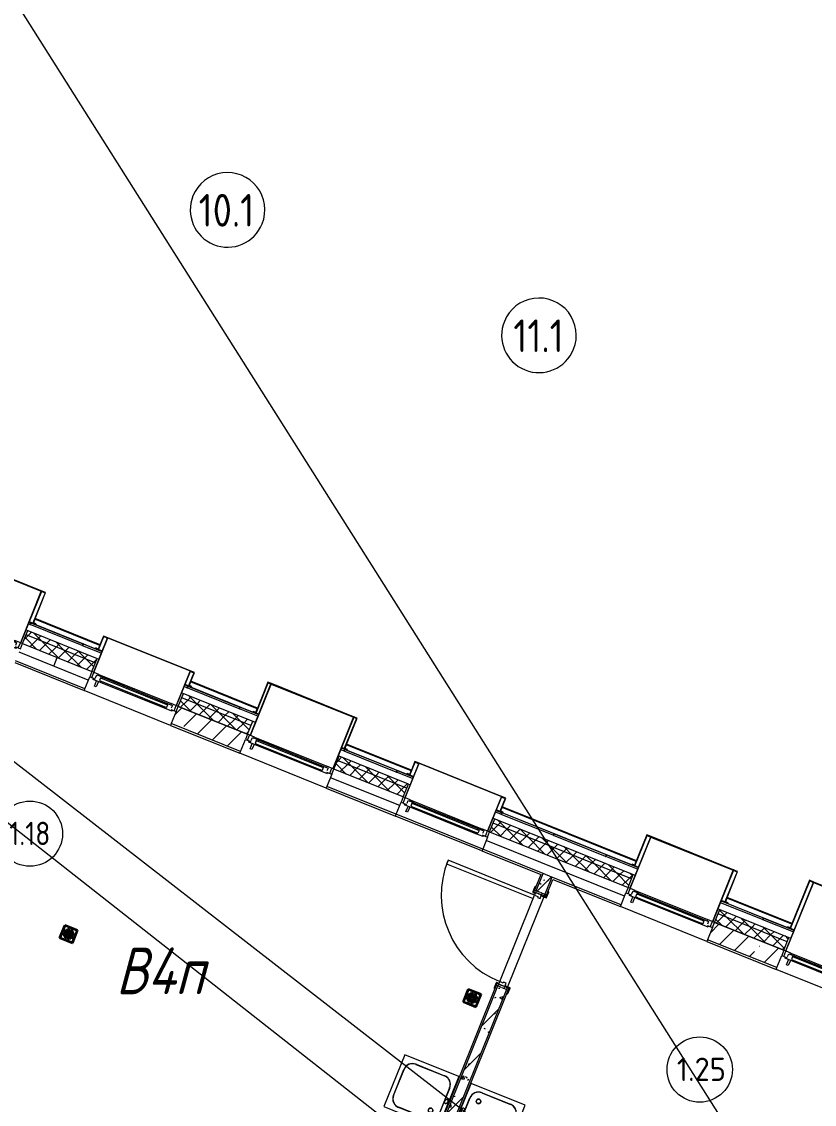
# Model space of a CAD drawing. Header units: millimetres. Extents: x -584918 to 2941280, y 3000189 to 4229862.
# Drawn here: x -426739 to -418239, y 3692171 to 3703782 of the extents above; entities that cross this region are included whole.
import ezdxf

# ---------------------------------------------------------------- set-up
doc = ezdxf.new("R2010")
doc.units = ezdxf.units.MM
doc.linetypes.add('ASVP_Невидимые', pattern=[5, 3, -2])
for name, color, linetype, lineweight in [('2023_08_07-Лист - АР_012 - План этажа на отм- 0-000$0$Марки помещений', 7, 'Continuous', 0), ('_ Окна', 7, 'Continuous', 0), ('Витраж', 7, 'Continuous', 0), ('Двери', 7, 'Continuous', 0), ('Марки помещений', 7, 'Continuous', 0), ('Обобщенные модели', 7, 'Continuous', 0), ('Окна', 7, 'Continuous', 0), ('Оси', 7, 'Continuous', 0), ('Перекрытие', 7, 'Continuous', 0), ('Сантехника', 7, 'Continuous', 0), ('Стены', 7, 'Continuous', 0), ('Стены внутренние', 7, 'Continuous', 0), ('Стены наружные', 7, 'Continuous', 0), ('Стены несущие', 7, 'Continuous', 0), ('Стены отделка', 7, 'Continuous', 0), ('Стены перегородки', 7, 'Continuous', 0), ('Стены штриховка', 7, 'Continuous', 0), ('экспертиза ДУ', 1, 'Continuous', 0), ('экспертиза ДУ категории', 1, 'Continuous', 0)]:
    doc.layers.add(name, color=color, linetype=linetype, lineweight=lineweight)
doc.styles.add('2023_08_07-Лист - АР_012 - План этажа на отм- 0-000$0$GOST Common_1', font='', dxfattribs={"width": 0.9, "height": 250})
doc.styles.add('GOST Common', font='', dxfattribs={"width": 0.9, "height": 700})
doc.styles.add('GOST Common_2', font='', dxfattribs={"height": 500})
doc.styles.add('Битекс', font='isocpeur.ttf', dxfattribs={"width": 0.8, "oblique": 15})
doc.styles.get('2023_08_07-Лист - АР_012 - План этажа на отм- 0-000$0$GOST Common_1').set_extended_font_data('GOST Common')
doc.styles.get('GOST Common').set_extended_font_data('GOST Common')
doc.styles.get('GOST Common_2').set_extended_font_data('GOST Common')
pattern_1 = [(45, (-437515.92, 3663725.22), (-235.7317, 235.7317), []), (45, (-437358.77, 3663725.22), (-235.7317, 235.7317), [])]
pattern_2 = [(45, (-437515.92, 3663725.22), (-224.5064, 224.5064), []), (45, (-437291.42, 3663725.22), (-224.5064, 224.5064), [396.875, -79.375, 3.353, -76.022])]
pattern_3 = [(45, (-437515.92, 3663725.22), (-70.71068, 70.71068), []), (135, (-437515.92, 3663725.22), (-70.71068, -70.71068), [])]

# ---------------------------------------------------------------- blocks, each defined once
blk = doc.blocks.new('VM_Ванная моечная 1-секционная - ГхШ 600х530-1155684-АР Этаж 01')
at = {"layer": 'Сантехника'}
for p, q in [((-300, -5), (-300, 0)), ((300, 0), (300, -5)), ((-300, -5), (-300, -630)), ((-300, -5), (300, -5)), ((-150, -50), (150, -50)), ((-150, -52), (150, -52)), ((300, -630), (300, -5)), ((-250, -480), (-250, -150)), ((-248, -480), (-248, -150)), ((248, -150), (248, -480)), ((250, -150), (250, -480)), ((150, -578), (-150, -578)), ((150, -580), (-150, -580)), ((-300, -630), (300, -630))]:
    blk.add_line(p, q, dxfattribs=at)
at = {"layer": 'Сантехника', "color": 253, "true_color": 0xaaaaaa}
for p, q in [((125, -150), (130, -136)), ((130, -164), (125, -150)), ((130, -135), (142, -127)), ((142, -173), (130, -165)), ((143, -126), (157, -126)), ((157, -174), (143, -174)), ((158, -127), (170, -135)), ((170, -165), (158, -173)), ((170, -136), (175, -150)), ((175, -150), (170, -164))]:
    blk.add_line(p, q, dxfattribs=at)
at = {"layer": 'Сантехника', "flags": 128}
for points in [[(-25, -30), (-25, -27), (-23, -24), (-21, -22), (-18, -19), (-14, -18), (-10, -16), (-5, -15), (0, -15), (5, -15), (10, -16), (14, -18), (18, -19), (21, -22), (23, -24), (25, -27), (25, -30)], [(25, -30), (25, -33), (23, -36), (21, -38), (18, -41), (14, -42), (10, -44), (5, -45), (0, -45), (-5, -45), (-10, -44), (-14, -42), (-18, -41), (-21, -38), (-23, -36), (-25, -33), (-25, -30)]]:
    blk.add_lwpolyline(points, dxfattribs=at)
at = {"layer": 'Сантехника'}
for centre, radius, start, end in [((-150, -150), 100, 90, 180), ((-150, -150), 98, 90, 180), ((150, -150), 100, 360, 90), ((150, -150), 98, 0, 90), ((150, -150), 25, 0, 180), ((150, -150), 25, 180, 360), ((-150, -480), 100, 180, 270), ((-150, -480), 98, 180, 270), ((150, -480), 98, 270, 0), ((150, -480), 100, 270, 0)]:
    blk.add_arc(centre, radius, start, end, dxfattribs=at)
blk = doc.blocks.new('ADSK_Трап_ПП_Вертикальный - DN50-V195-АР Этаж 01')
at = {"layer": 'Сантехника', "lineweight": 30}
for p, q in [((74, 74), (-74, 74)), ((-74, 74), (-74, -74)), ((-70, 70), (70, 70)), ((-70, -70), (-70, 70)), ((-51, 15), (-40, 4)), ((-44, 22), (-33, 11)), ((-15, 8), (-37, 29)), ((-8, 15), (-30, 36)), ((-22, 43), (-12, 33)), ((-15, 51), (-5, 40)), ((15, 51), (4, 40)), ((8, 15), (29, 37)), ((22, 44), (11, 33)), ((15, 8), (36, 30)), ((43, 22), (33, 12)), ((51, 15), (40, 5)), ((70, 70), (70, -70)), ((74, -74), (74, 74)), ((-74, -74), (74, -74)), ((70, -70), (-70, -70)), ((-51, -15), (-40, -5)), ((-43, -22), (-33, -12)), ((-15, -8), (-36, -30)), ((-8, -15), (-29, -37)), ((-22, -44), (-11, -33)), ((-15, -51), (-4, -40)), ((15, -51), (5, -40)), ((8, -15), (30, -36)), ((22, -43), (12, -33)), ((15, -8), (37, -29)), ((44, -22), (33, -11)), ((51, -15), (40, -4))]:
    blk.add_line(p, q, dxfattribs=at)
for centre, radius, start, end in [((-47, 18), 5, 45, 225), ((-37, 8), 5, 225, 45), ((-33, 33), 4.99, 45, 225), ((-19, 47), 5, 45, 225), ((-12, 12), 4.99, 225, 45), ((-8, 36), 5, 225, 45), ((8, 37), 5, 135, 315), ((12, 12), 4.99, 135, 315), ((18, 47), 5, 315, 135), ((33, 33), 4.99, 315, 135), ((36, 8), 5, 135, 315), ((47, 19), 5, 315, 135), ((-47, -19), 5, 135, 315), ((-36, -8), 5, 315, 135), ((-33, -33), 4.99, 135, 315), ((-18, -47), 5, 135, 315), ((-12, -12), 4.99, 315, 135), ((-8, -37), 5, 315, 135), ((8, -36), 5, 45, 225), ((12, -12), 4.99, 45, 225), ((19, -47), 5, 225, 45), ((33, -33), 4.99, 225, 45), ((37, -8), 5, 45, 225), ((47, -18), 5, 225, 45)]:
    blk.add_arc(centre, radius, start, end, dxfattribs=at)
blk = doc.blocks.new('ВК_Домодедово_rvt-1-АР Этаж 01')
at = {"layer": 'Сантехника', "color": 253, "lineweight": 9, "true_color": 0xaaaaaa}
for name, p, rotation in [('ADSK_Трап_ПП_Вертикальный - DN50-V195-АР Этаж 01', (11281, 30271), 338.0499999999996), ('ADSK_Трап_ПП_Вертикальный - DN50-V195-АР Этаж 01', (15607, 29585), 338.0499999999996), ('VM_Ванная моечная 1-секционная - ГхШ 600х530-1155684-АР Этаж 01', (15358, 28464), 248.0513009164577), ('VM_Ванная моечная 1-секционная - ГхШ 600х530-1155684-АР Этаж 01', (15481, 28394), 68.05130091645783)]:
    blk.add_blockref(name, p, dxfattribs=dict(at, rotation=rotation))
blk = doc.blocks.new('ASVP_ДверьДеревянная_1 полотно - Входная_внутр_ 1000х2000h_полотно_ Г Пр _950 в свету_-7408890-АР Этаж 01')
at = {"layer": 'Двери', "lineweight": 18}
for p, q in [((-500, 1100), (-460, 1100)), ((-500, 100), (-500, 1100)), ((-460, 1100), (-460, 100)), ((-530, 100), (-500, 100)), ((-530, 30), (-530, 100)), ((-490, 30), (-530, 30)), ((-460, 100), (-500, 100)), ((-500, 100), (-500, 60)), ((-500, 60), (-490, 60)), ((-490, 60), (-490, 30)), ((490, 60), (500, 60)), ((490, 30), (490, 60)), ((530, 30), (490, 30)), ((500, 100), (530, 100)), ((500, 60), (500, 100)), ((530, 100), (530, 30))]:
    blk.add_line(p, q, dxfattribs=at)
at = {"layer": 'Двери', "linetype": 'ASVP_Невидимые', "lineweight": 18}
for p, q in [((-550, 100), (-530, 100)), ((-550, 30), (-550, 100)), ((-530, 30), (-550, 30)), ((-530, 100), (-530, 30)), ((530, 100), (550, 100)), ((530, 30), (530, 100)), ((550, 30), (530, 30)), ((550, 100), (550, 30))]:
    blk.add_line(p, q, dxfattribs=at)
at = {"layer": 'Двери'}
blk.add_arc((-500, 100), 1000, 0, 90, dxfattribs=at)
blk = doc.blocks.new('ASVP_ДверьДеревянная_1 полотно - Входная_внутр_ 1000х2000h_полотно_ Г Л _950 в свету_-7521736-АР Этаж 01')
at = {"layer": 'Двери', "lineweight": 18}
for p, q in [((500, 1050), (460, 1050)), ((460, 1050), (460, 50)), ((500, 50), (500, 1050)), ((-500, 50), (-530, 50)), ((-530, 50), (-530, -20)), ((-500, 10), (-500, 50)), ((-490, 10), (-500, 10)), ((-490, -20), (-490, 10)), ((460, 50), (500, 50)), ((500, 10), (490, 10)), ((490, 10), (490, -20)), ((530, 50), (500, 50)), ((500, 50), (500, 10)), ((530, -20), (530, 50)), ((-530, -20), (-490, -20)), ((490, -20), (530, -20))]:
    blk.add_line(p, q, dxfattribs=at)
at = {"layer": 'Двери', "linetype": 'ASVP_Невидимые', "lineweight": 18}
for p, q in [((-530, 50), (-550, 50)), ((-550, 50), (-550, -20)), ((-530, -20), (-530, 50)), ((550, 50), (530, 50)), ((530, 50), (530, -20)), ((550, -20), (550, 50)), ((-550, -20), (-530, -20)), ((530, -20), (550, -20))]:
    blk.add_line(p, q, dxfattribs=at)
at = {"layer": 'Двери'}
blk.add_arc((500, 50), 1000, 90, 180, dxfattribs=at)
blk = doc.blocks.new('ASVP_НАЛИЧНИК МДФ_Двери - Наличник дверной МДФ-V85-АР Этаж 01')
at = {"layer": 'Обобщенные модели'}
for p, q in [((-531, 0), (-590, 0)), ((-590, 0), (-590, -5)), ((-531, -1), (-531, 0)), ((-530, 50), (-530, -1)), ((-520, -5), (-520, 50)), ((520, 50), (520, -5)), ((530, -1), (530, 50)), ((590, 0), (531, 0)), ((531, 0), (531, -1)), ((590, -5), (590, 0)), ((-585, -10), (-525, -10)), ((-530, -1), (-531, -1)), ((525, -10), (585, -10)), ((531, -1), (530, -1))]:
    blk.add_line(p, q, dxfattribs=at)
for centre, start, end in [((-585, -5), 180, 270), ((-525, -5), 270, 360), ((525, -5), 180, 270), ((585, -5), 270, 360)]:
    blk.add_arc(centre, 5, start, end, dxfattribs=at)
blk = doc.blocks.new('ASVP_НАЛИЧНИК МДФ_Двери - Наличник дверной МДФ-V86-АР Этаж 01')
at = {"layer": 'Обобщенные модели'}
h = blk.add_hatch(dxfattribs=at)
h.set_pattern_fill('FP_39', color=256, style=0, pattern_type=2)
h.set_pattern_definition([(328.819, (33599.885, -3607.38), (-1239.66265, 847.5705), [208.25, -1874.25]), (318.514, (33622.37, -3328.89), (541.9905, -230.6308), [465.661, -465.661]), (310.384, (33815.53, -3251.05), (697.6711, -616.941), [263.418, -1053.671])])
h.paths.add_polyline_path([(590, 0), (530, 0), (530, 20), (520, 20), (520, -5), (521, -9), (525, -10), (585, -10), (589, -9), (590, -5)])
h.paths.add_polyline_path([(-520, 20), (-530, 20), (-531, 0), (-590, 0), (-590, -5), (-589, -9), (-585, -10), (-525, -10), (-521, -9), (-520, -5), (-520, 12)])
for p, q in [((-531, 0), (-590, 0)), ((-590, 0), (-590, -5)), ((-531, -1), (-531, 0)), ((-530, 20), (-530, -1)), ((-520, -5), (-520, 20)), ((520, 20), (520, -5)), ((530, -1), (530, 20)), ((590, 0), (531, 0)), ((531, 0), (531, -1)), ((590, -5), (590, 0)), ((-585, -10), (-525, -10)), ((-530, -1), (-531, -1)), ((525, -10), (585, -10)), ((531, -1), (530, -1))]:
    blk.add_line(p, q, dxfattribs=at)
for centre, start, end in [((-585, -5), 180, 270), ((-525, -5), 270, 360), ((525, -5), 180, 270), ((585, -5), 270, 360)]:
    blk.add_arc(centre, 5, start, end, dxfattribs=at)
blk = doc.blocks.new('Откос с зашивкой _верх_низ_ - Откос-7922501-АР Этаж 01')
at = {"layer": 'Обобщенные модели'}
for p, q in [((-525, 300), (-525, -50)), ((-475, 300), (-525, 300)), ((-520, -55), (-520, 295)), ((-520, 295), (-475, 295)), ((-480, 300), (-480, -300)), ((-475, 300), (-480, 300)), ((475, 300), (-475, 300)), ((-475, -300), (-475, 300)), ((-475, 295), (-475, 300)), ((-475, 300), (475, 300)), ((-475, 295), (475, 295)), ((480, 300), (475, 300)), ((475, 300), (475, -300)), ((525, 300), (475, 300)), ((475, 300), (475, 295)), ((475, 295), (520, 295)), ((480, -300), (480, 300)), ((520, 295), (520, -55)), ((525, -50), (525, 300)), ((-525, -50), (-555, -50)), ((-555, -50), (-555, -55)), ((-555, -55), (-520, -55)), ((-480, -55), (-520, -55)), ((520, -55), (480, -55)), ((520, -55), (555, -55)), ((555, -50), (525, -50)), ((555, -55), (555, -50))]:
    blk.add_line(p, q, dxfattribs=at)
blk = doc.blocks.new('Откос с зашивкой _верх_низ_ - Откос-7922502-АР Этаж 01')
at = {"layer": 'Обобщенные модели'}
for p, q in [((-525, 100), (-525, -50)), ((-475, 100), (-525, 100)), ((-520, -55), (-520, 95)), ((-520, 95), (-475, 95)), ((-480, 100), (-480, -300)), ((-475, 100), (-480, 100)), ((475, 100), (-475, 100)), ((-475, -300), (-475, 100)), ((-475, 95), (-475, 100)), ((-475, 100), (475, 100)), ((480, 100), (475, 100)), ((475, 100), (475, -300)), ((525, 100), (475, 100)), ((475, 100), (475, 95)), ((475, 95), (520, 95)), ((480, -300), (480, 100)), ((520, 95), (520, -55)), ((525, -50), (525, 100)), ((-525, -50), (-555, -50)), ((-555, -50), (-555, -55)), ((-555, -55), (-520, -55)), ((-480, -55), (-520, -55)), ((520, -55), (480, -55)), ((520, -55), (555, -55)), ((555, -50), (525, -50)), ((555, -55), (555, -50))]:
    blk.add_line(p, q, dxfattribs=at)
blk = doc.blocks.new('Откос с зашивкой _верх_низ_ - Откос-7922520-АР Этаж 01')
at = {"layer": 'Обобщенные модели'}
for p, q in [((-515, 300), (-515, -50)), ((-475, 300), (-515, 300)), ((-510, -55), (-510, 295)), ((-510, 295), (-475, 295)), ((-480, 300), (-480, -300)), ((-475, 300), (-480, 300)), ((475, 300), (-475, 300)), ((-475, -300), (-475, 300)), ((-475, 295), (-475, 300)), ((-475, 300), (475, 300)), ((-475, 295), (475, 295)), ((480, 300), (475, 300)), ((475, 300), (475, -300)), ((515, 300), (475, 300)), ((475, 300), (475, 295)), ((475, 295), (510, 295)), ((480, -300), (480, 300)), ((510, 295), (510, -55)), ((515, -50), (515, 300)), ((-515, -50), (-545, -50)), ((-545, -50), (-545, -55)), ((-545, -55), (-510, -55)), ((-480, -55), (-510, -55)), ((510, -55), (480, -55)), ((510, -55), (545, -55)), ((545, -50), (515, -50)), ((545, -55), (545, -50))]:
    blk.add_line(p, q, dxfattribs=at)
blk = doc.blocks.new('Откос с зашивкой _верх_низ_ - Откос-7922460-АР Этаж 01')
at = {"layer": 'Обобщенные модели'}
for p, q in [((-525, 500), (-525, -50)), ((-475, 500), (-525, 500)), ((-520, -55), (-520, 495)), ((-520, 495), (-475, 495)), ((-480, 500), (-480, -300)), ((-475, 500), (-480, 500)), ((475, 500), (-475, 500)), ((-475, -300), (-475, 500)), ((-475, 495), (-475, 500)), ((-475, 500), (475, 500)), ((-475, 495), (475, 495)), ((480, 500), (475, 500)), ((475, 500), (475, -300)), ((525, 500), (475, 500)), ((475, 500), (475, 495)), ((475, 495), (520, 495)), ((480, -300), (480, 500)), ((520, 495), (520, -55)), ((525, -50), (525, 500)), ((-525, -50), (-555, -50)), ((-555, -50), (-555, -55)), ((-555, -55), (-520, -55)), ((-480, -55), (-520, -55)), ((520, -55), (480, -55)), ((520, -55), (555, -55)), ((555, -50), (525, -50)), ((555, -55), (555, -50))]:
    blk.add_line(p, q, dxfattribs=at)
blk = doc.blocks.new('Окно_ПВХ_1Створка_1Фрамуга-верх - ОП_1800_h_х950_1ст1фр-7964606-АР Этаж 01')
at = {"layer": '_ Окна'}
for p, q in [((-419, 100), (-500, 100)), ((-500, 100), (-500, 40)), ((-500, 40), (-437, 40)), ((-475, 40), (-475, 100)), ((-455, 26), (-455, 40)), ((-370, 26), (-455, 26)), ((-437, 54), (-437, 86)), ((-437, 86), (-419, 86)), ((-419, 86), (-419, 100)), ((-370, 86), (-419, 86)), ((-388, 72), (-388, 40)), ((-370, 72), (-388, 72)), ((-388, 72), (388, 72)), ((-388, 40), (-370, 40)), ((-388, 40), (388, 40)), ((-370, 86), (-370, 72)), ((-370, 40), (-370, 26)), ((370, 86), (370, 72)), ((370, 86), (419, 86)), ((370, 72), (388, 72)), ((370, 40), (370, 26)), ((388, 40), (370, 40)), ((455, 26), (370, 26)), ((388, 72), (388, 40)), ((419, 100), (419, 86)), ((500, 100), (419, 100)), ((419, 86), (437, 86)), ((437, 86), (437, 54)), ((437, 40), (500, 40)), ((455, 40), (455, 26)), ((475, 40), (475, 100)), ((500, 40), (500, 100))]:
    blk.add_line(p, q, dxfattribs=at)
at = {"layer": 'Окна'}
for p, q in [((-419, 100), (419, 100)), ((-414, -34), (-414, 26)), ((-394, 26), (-394, -34)), ((-370, 86), (370, 86)), ((370, 26), (-370, 26)), ((-394, -34), (-414, -34))]:
    blk.add_line(p, q, dxfattribs=at)
blk = doc.blocks.new('Прямоугольный импост - 5х20 мм  _зазор керамогранита цоколя_-7684918-АР Этаж 01')
at = {"layer": 'Витраж'}
for p, q in [((-2.5, -10), (-2.5, 10)), ((-2.5, 10), (2.5, 10)), ((2.5, 10), (2.5, -10)), ((2.5, -10), (-2.5, -10))]:
    blk.add_line(p, q, dxfattribs=at)
blk = doc.blocks.new('Ось сетки - Круг_Ø8 мм-6577-АР Этаж 01')
at = {"layer": 'Оси'}
for start, end in [(360, 180), (180, 360)]:
    blk.add_arc((0, 0), 4, start, end, dxfattribs=at)
blk = doc.blocks.new('ASVP_Марка_Помещение_ДваЗначения - Номер Площадь-685795-АР Этаж 01')
at = {"layer": 'Марки помещений'}
blk.add_circle((0, 0), 3.5, dxfattribs=at)
blk = doc.blocks.new('2023_08_07-Лист - АР_012 - План этажа на отм- 0-000$0$ASVP_Марка_Помещение_ДваЗначения - Номер Площадь-685795-АР Этаж 01')
at = {"layer": '2023_08_07-Лист - АР_012 - План этажа на отм- 0-000$0$Марки помещений'}
blk.add_circle((0, 0), 3.5, dxfattribs=at)

msp = doc.modelspace()

# ---------------------------------------------------------------- hatches: boundary and pattern name
at = {"layer": 'Стены внутренние'}
h = msp.add_hatch(dxfattribs=at)
h.set_pattern_fill('FP_30', color=256, style=0, pattern_type=2)
h.set_pattern_definition(pattern_2)
h.paths.add_polyline_path([(-424392.007, 3695954.274), (-424317.252, 3696139.778), (-425059.267, 3696438.799), (-425134.022, 3696253.295), (-424452.62, 3695978.7)])
h = msp.add_hatch(dxfattribs=at)
h.set_pattern_fill('FP_1', color=256, style=0, pattern_type=2)
h.set_pattern_definition([(45, (-437515.92, 3663725.22), (-141.4214, 141.4214), [])])
h.paths.add_polyline_path([(-422435.912, 3691176.86), (-421538.848, 3693402.905), (-421631.6, 3693440.283), (-422528.663, 3691214.237), (-422463.394, 3691187.935)])
h.paths.add_polyline_path([(-421127.695, 3694423.176), (-421052.939, 3694608.68), (-421145.691, 3694646.057), (-421220.446, 3694460.553), (-421145.691, 3694430.428)])
h = msp.add_hatch(dxfattribs=at)
h.set_pattern_fill('FP_2', color=256, style=0, pattern_type=2)
h.set_pattern_definition([(50, (-437515.92, 3663725.22), (364.368, -31.8783), [38.1, -419.1]), (355, (-437515.92, 3663725.2), (-70.486, 382.1133), [30.48, -335.28]), (100.451, (-437485.56, 3663722.56), (293.885, 350.2334), [32.38, -356.18]), (46.184, (-437515.92, 3663826.8), (542.1585, -84.086), [57.15, -628.65]), (96.636, (-437470.74, 3663819.8), (474.805, 494.8554), [48.57, -534.27]), (351.184, (-437515.9, 3663826.8), (474.81, 494.85), [45.72, -502.92]), (21, (-437465.12, 3663801.42), (303.2285, -204.5305), [38.1, -419.1]), (326, (-437465.12, 3663801.4), (123.604, 368.376), [30.48, -335.28]), (71.451, (-437439.86, 3663784.37), (426.834, 163.8427), [32.38, -356.18]), (37.5, (-437515.92, 3663725.22), (6.17665, 169.11015), [16.764, -314.452, 16.764, -323.596, -336.55]), (37.5, (-437515.92, 3663725.22), (6.17665, 169.11015), [-671.576, 16.764, -319.786]), (7.5, (-437515.92, 3663725.22), (133.6389, 200.3615), [16.764, -177.292, 16.764, -306.832, -128.27]), (7.5, (-437515.92, 3663725.22), (133.6389, 200.3615), [-517.652, 16.764, -111.506]), (327.5, (-437629.21, 3663725.22), (271.1818, -11.45836), [16.764, -110.236, 16.764, -379.476, -525.78]), (327.5, (-437629.21, 3663725.22), (271.1818, -11.45836), [-523.24, 16.764, -509.016]), (317.5, (-437680, 3663725.22), (296.2585, 50.8528), [16.764, -148.336, 16.764, -246.38, -373.38]), (317.5, (-437680, 3663725.22), (296.2585, 50.8528), [-428.244, 16.764, -356.616])])
h.paths.add_polyline_path([(-422435.912, 3691176.86), (-421538.848, 3693402.905), (-421631.6, 3693440.283), (-422528.663, 3691214.237), (-422463.394, 3691187.935)])
h.paths.add_polyline_path([(-421127.695, 3694423.176), (-421052.939, 3694608.68), (-421145.691, 3694646.057), (-421220.446, 3694460.553), (-421145.691, 3694430.428)])
h = msp.add_hatch(dxfattribs=at)
h.set_pattern_fill('FP_30', color=256, style=0, pattern_type=2)
h.set_pattern_definition(pattern_2)
h.paths.add_polyline_path([(-418641.39, 3693636.861), (-418566.635, 3693822.365), (-419308.65, 3694121.386), (-419383.405, 3693935.882), (-418742.555, 3693677.629)])
at = {"layer": 'Стены наружные'}
h = msp.add_hatch(dxfattribs=at)
h.set_pattern_fill('FP_57', color=256, style=0, pattern_type=2)
h.set_pattern_definition(pattern_3)
h.paths.add_polyline_path([(-407884.658, 3689625.502), (-407884.658, 3689679.41), (-408493.364, 3689924.709), (-408512.053, 3689878.333), (-407934.658, 3689645.652)])
h.paths.add_polyline_path([(-409439.572, 3690252.11), (-409420.883, 3690298.486), (-410162.898, 3690597.507), (-410181.587, 3690551.131), (-409453.762, 3690257.828)])
h.paths.add_polyline_path([(-411109.106, 3690924.907), (-411090.417, 3690971.283), (-411832.432, 3691270.304), (-411851.121, 3691223.928), (-411123.296, 3690930.625)])
h.paths.add_polyline_path([(-412778.64, 3691597.704), (-412759.951, 3691644.08), (-413687.47, 3692017.856), (-413706.159, 3691971.48), (-412792.83, 3691603.422)])
h.paths.add_polyline_path([(-414633.678, 3692345.257), (-414614.989, 3692391.633), (-415357.004, 3692690.654), (-415375.693, 3692644.278), (-414647.868, 3692350.975)])
h.paths.add_polyline_path([(-416303.212, 3693018.054), (-416284.523, 3693064.43), (-417583.05, 3693587.717), (-417601.738, 3693541.341), (-416317.402, 3693023.772)])
h.paths.add_polyline_path([(-418529.257, 3693915.117), (-418510.569, 3693961.493), (-419252.584, 3694260.514), (-419271.272, 3694214.138), (-418543.447, 3693920.835)])
h.paths.add_polyline_path([(-420198.791, 3694587.914), (-420180.103, 3694634.29), (-421664.133, 3695232.332), (-421682.822, 3695185.956), (-420208.067, 3694591.652)])
h.paths.add_polyline_path([(-422610.34, 3695559.733), (-422591.652, 3695606.109), (-423333.667, 3695905.13), (-423352.356, 3695858.754), (-422624.53, 3695565.451)])
h.paths.add_polyline_path([(-424279.874, 3696232.53), (-424261.186, 3696278.906), (-425003.201, 3696577.927), (-425021.89, 3696531.551), (-424284.789, 3696234.51)])
h.paths.add_polyline_path([(-425949.408, 3696905.327), (-425930.72, 3696951.703), (-426672.735, 3697250.724), (-426691.424, 3697204.348), (-425963.598, 3696911.045)])
h.paths.add_polyline_path([(-427618.943, 3697578.124), (-427600.254, 3697624.5), (-429919.051, 3698558.941), (-429937.74, 3698512.565), (-427823.827, 3697660.69)])
h = msp.add_hatch(dxfattribs=at)
h.set_pattern_fill('FP_57', color=256, style=0, pattern_type=2)
h.set_pattern_definition(pattern_3)
h.paths.add_polyline_path([(-407934.658, 3689537.837), (-407934.658, 3689645.652), (-408512.053, 3689878.333), (-408549.431, 3689785.581), (-408034.658, 3689578.136)])
h.paths.add_polyline_path([(-409476.95, 3690159.358), (-409439.572, 3690252.11), (-410181.587, 3690551.131), (-410218.965, 3690458.379), (-409499.376, 3690168.395)])
h.paths.add_polyline_path([(-411146.484, 3690832.155), (-411109.106, 3690924.907), (-411851.121, 3691223.928), (-411888.499, 3691131.176), (-411168.91, 3690841.193)])
h.paths.add_polyline_path([(-412816.018, 3691504.952), (-412778.64, 3691597.704), (-413706.159, 3691971.48), (-413743.537, 3691878.729), (-412838.444, 3691513.99)])
h.paths.add_polyline_path([(-414671.056, 3692252.505), (-414633.678, 3692345.257), (-415375.693, 3692644.278), (-415413.071, 3692551.526), (-414693.482, 3692261.542)])
h.paths.add_polyline_path([(-416340.59, 3692925.302), (-416303.212, 3693018.054), (-417601.738, 3693541.341), (-417639.116, 3693448.589), (-416363.016, 3692934.34)])
h.paths.add_polyline_path([(-418566.635, 3693822.365), (-418529.257, 3693915.117), (-419271.272, 3694214.138), (-419308.65, 3694121.386), (-418589.062, 3693831.403)])
h.paths.add_polyline_path([(-420236.169, 3694495.162), (-420198.791, 3694587.914), (-421682.822, 3695185.956), (-421720.199, 3695093.204), (-420245.444, 3694498.9)])
h.paths.add_polyline_path([(-422647.718, 3695466.981), (-422610.34, 3695559.733), (-423352.356, 3695858.754), (-423389.733, 3695766.002), (-422670.145, 3695476.018)])
h.paths.add_polyline_path([(-424317.252, 3696139.778), (-424279.874, 3696232.53), (-425021.89, 3696531.551), (-425059.267, 3696438.799), (-424339.679, 3696148.816)])
h.paths.add_polyline_path([(-425986.786, 3696812.575), (-425949.408, 3696905.327), (-426691.424, 3697204.348), (-426728.801, 3697111.596), (-426009.213, 3696821.613)])
h.paths.add_polyline_path([(-427656.32, 3697485.373), (-427618.943, 3697578.124), (-429844.988, 3698475.188), (-429882.365, 3698382.436), (-427678.747, 3697494.41)])
h = msp.add_hatch(dxfattribs=at)
h.set_pattern_fill('FP_6', color=256, style=0, pattern_type=2)
h.set_pattern_definition(pattern_1)
h.paths.add_polyline_path([(-425900.831, 3697092.755), (-425897.841, 3697100.175), (-426593.48, 3697380.508), (-426596.471, 3697373.087), (-425913.761, 3697097.966)])
h = msp.add_hatch(dxfattribs=at)
h.set_pattern_fill('FP_6', color=256, style=0, pattern_type=2)
h.set_pattern_definition(pattern_1)
h.paths.add_polyline_path([(-424212.747, 3696412.482), (-424209.757, 3696419.903), (-424923.946, 3696707.71), (-424926.937, 3696700.29), (-424225.677, 3696417.693)])
h = msp.add_hatch(dxfattribs=at)
h.set_pattern_fill('FP_6', color=256, style=0, pattern_type=2)
h.set_pattern_definition(pattern_1)
h.paths.add_polyline_path([(-422561.763, 3695747.161), (-422558.773, 3695754.581), (-423254.412, 3696034.913), (-423257.403, 3696027.493), (-422574.693, 3695752.371)])
h = msp.add_hatch(dxfattribs=at)
h.set_pattern_fill('FP_6', color=256, style=0, pattern_type=2)
h.set_pattern_definition(pattern_1)
h.paths.add_polyline_path([(-420150.214, 3694775.342), (-420147.224, 3694782.762), (-421584.878, 3695362.116), (-421587.869, 3695354.696), (-420180.103, 3694787.387)])
h = msp.add_hatch(dxfattribs=at)
h.set_pattern_fill('FP_6', color=256, style=0, pattern_type=2)
h.set_pattern_definition(pattern_1)
h.paths.add_polyline_path([(-418480.68, 3694102.545), (-418477.69, 3694109.965), (-419173.329, 3694390.297), (-419176.319, 3694382.877), (-418493.61, 3694107.756)])

# ---------------------------------------------------------------- linework, layer by layer
at = {"layer": 'Перекрытие'}
for p, q in [((-426024.164, 3696719.823), (-426766.179, 3697018.844)), ((-426395.171, 3696869.334), (-426357.794, 3696962.086)), ((-422685.096, 3695374.229), (-423427.111, 3695673.25)), ((-420273.547, 3694402.411), (-421757.577, 3695000.453)), ((-421612.912, 3693486.659), (-421254.086, 3694377.077)), ((-421138.908, 3694395.35), (-421527.635, 3693430.731)), ((-421127.695, 3694423.176), (-421135.17, 3694404.625)), ((-421531.373, 3693421.455), (-421538.848, 3693402.905))]:
    msp.add_line(p, q, dxfattribs=at)
at = {"layer": 'Стены'}
for p, q in [((-426651.208, 3697317.519), (-426665.121, 3697323.126)), ((-426657.645, 3697341.676), (-426643.733, 3697336.07)), ((-426643.733, 3697336.07), (-426651.208, 3697317.519)), ((-426639.095, 3697334.201), (-426646.57, 3697315.65)), ((-426090.059, 3697091.385), (-426646.57, 3697315.65)), ((-426639.095, 3697334.201), (-426082.584, 3697109.935)), ((-426082.584, 3697109.935), (-426090.059, 3697091.385)), ((-426077.946, 3697108.066), (-426085.422, 3697089.516)), ((-425886.005, 3697009.154), (-426085.422, 3697089.516)), ((-426077.946, 3697108.066), (-425878.529, 3697027.704)), ((-424988.111, 3696668.879), (-424960.286, 3696657.666)), ((-424967.761, 3696639.115), (-424995.587, 3696650.329)), ((-424960.286, 3696657.666), (-424967.761, 3696639.115)), ((-424955.648, 3696655.797), (-424963.124, 3696637.247)), ((-424406.612, 3696412.981), (-424963.124, 3696637.247)), ((-424955.648, 3696655.797), (-424399.137, 3696431.531)), ((-424399.137, 3696431.531), (-424406.612, 3696412.981)), ((-424394.499, 3696429.662), (-424401.975, 3696411.112)), ((-424207.196, 3696332.619), (-424401.975, 3696411.112)), ((-424394.499, 3696429.662), (-424199.72, 3696351.169)), ((-423284.314, 3695960.711), (-423316.778, 3695973.794)), ((-423309.302, 3695992.344), (-423276.839, 3695979.262)), ((-423276.839, 3695979.262), (-423284.314, 3695960.711)), ((-423272.201, 3695977.393), (-423279.677, 3695958.843)), ((-423272.201, 3695977.393), (-422715.69, 3695753.127)), ((-422723.166, 3695734.577), (-423279.677, 3695958.843)), ((-422715.69, 3695753.127), (-422723.166, 3695734.577)), ((-422711.052, 3695751.258), (-422718.528, 3695732.708)), ((-422711.052, 3695751.258), (-422539.461, 3695682.11)), ((-422546.937, 3695663.559), (-422718.528, 3695732.708)), ((-421600.868, 3695282.308), (-421656.519, 3695304.734)), ((-421649.043, 3695323.285), (-421593.392, 3695300.858)), ((-421593.392, 3695300.858), (-421600.868, 3695282.308)), ((-421588.755, 3695298.989), (-421596.23, 3695280.439)), ((-421039.719, 3695056.173), (-421596.23, 3695280.439)), ((-421588.755, 3695298.989), (-421032.243, 3695074.723)), ((-421032.243, 3695074.723), (-421039.719, 3695056.173)), ((-421027.606, 3695072.854), (-421035.081, 3695054.304)), ((-420478.57, 3694830.038), (-421035.081, 3695054.304)), ((-421027.606, 3695072.854), (-420471.094, 3694848.589)), ((-420471.094, 3694848.589), (-420478.57, 3694830.038)), ((-420466.457, 3694846.72), (-420473.932, 3694828.169)), ((-420135.388, 3694691.741), (-420473.932, 3694828.169)), ((-420466.457, 3694846.72), (-420127.912, 3694710.291)), ((-419237.494, 3694351.466), (-418787.647, 3694170.185)), ((-418795.123, 3694151.634), (-419244.97, 3694332.916)), ((-418787.647, 3694170.185), (-418795.123, 3694151.634)), ((-418783.01, 3694168.316), (-418790.485, 3694149.765)), ((-418465.854, 3694018.944), (-418790.485, 3694149.765)), ((-418783.01, 3694168.316), (-418458.378, 3694037.494))]:
    msp.add_line(p, q, dxfattribs=at)
at = {"layer": 'Стены внутренние'}
for p, q in [((-426061.541, 3696627.072), (-426009.213, 3696756.924)), ((-425141.498, 3696234.745), (-426069.017, 3696608.521)), ((-423471.964, 3695561.948), (-424399.483, 3695935.724)), ((-423412.16, 3695710.351), (-423464.488, 3695580.498)), ((-422722.473, 3695281.477), (-422670.145, 3695411.33)), ((-422722.473, 3695281.477), (-422722.473, 3695281.477)), ((-421794.954, 3694907.701), (-422722.473, 3695281.477)), ((-421802.43, 3694889.15), (-422729.949, 3695262.927)), ((-421742.626, 3695037.553), (-421794.954, 3694907.701)), ((-420310.924, 3694309.659), (-420258.596, 3694439.511)), ((-419390.881, 3693917.332), (-420318.4, 3694291.108)), ((-417721.347, 3693244.535), (-418648.866, 3693618.311))]:
    msp.add_line(p, q, dxfattribs=at)
at = {"layer": 'Стены наружные'}
for p, q in [((-426691.285, 3697258.2), (-426672.735, 3697250.724)), ((-426615.159, 3697326.711), (-426656.898, 3697343.531)), ((-425877.782, 3697029.559), (-425919.52, 3697046.379)), ((-425930.72, 3696951.703), (-425912.169, 3696944.228)), ((-424945.625, 3696653.914), (-424987.364, 3696670.734)), ((-425021.751, 3696585.402), (-425003.201, 3696577.927)), ((-424198.973, 3696353.024), (-424231.436, 3696366.106)), ((-424261.186, 3696278.906), (-424233.36, 3696267.693)), ((-423276.091, 3695981.117), (-423308.555, 3695994.199)), ((-423342.942, 3695908.867), (-423333.667, 3695905.13)), ((-422538.714, 3695683.965), (-422580.452, 3695700.785)), ((-422591.652, 3695606.109), (-422573.101, 3695598.633)), ((-421606.557, 3695308.32), (-421648.296, 3695325.14)), ((-421682.683, 3695239.808), (-421664.133, 3695232.332)), ((-420127.165, 3694712.146), (-420168.903, 3694728.966)), ((-420180.103, 3694634.29), (-420161.552, 3694626.815)), ((-419195.008, 3694336.501), (-419236.747, 3694353.321)), ((-419271.134, 3694267.99), (-419252.584, 3694260.514)), ((-418457.631, 3694039.349), (-418499.369, 3694056.169)), ((-418510.569, 3693961.493), (-418492.018, 3693954.017))]:
    msp.add_line(p, q, dxfattribs=at)
at = {"layer": 'Стены несущие'}
for p, q in [((-424317.252, 3696139.778), (-425059.267, 3696438.799)), ((-425081.694, 3696383.148), (-425134.022, 3696253.295)), ((-424392.007, 3695954.274), (-425134.022, 3696253.295)), ((-424392.007, 3695954.274), (-424339.679, 3696084.127)), ((-421220.446, 3694460.553), (-421145.691, 3694646.057)), ((-421052.939, 3694608.68), (-421145.691, 3694646.057)), ((-421145.691, 3694646.057), (-421145.691, 3694646.057)), ((-421052.939, 3694608.68), (-421127.695, 3694423.176)), ((-421052.939, 3694608.68), (-421052.939, 3694608.68)), ((-421155.52, 3694434.389), (-421127.695, 3694423.176)), ((-418566.635, 3693822.365), (-419308.65, 3694121.386)), ((-419308.65, 3694121.386), (-418566.635, 3693822.365)), ((-419331.077, 3694065.735), (-419383.405, 3693935.882)), ((-418641.39, 3693636.861), (-419383.405, 3693935.882)), ((-418641.39, 3693636.861), (-418589.062, 3693766.714)), ((-422566.041, 3691121.485), (-421631.6, 3693440.283)), ((-421538.848, 3693402.905), (-421566.674, 3693414.118)), ((-421538.848, 3693402.905), (-422435.912, 3691176.86))]:
    msp.add_line(p, q, dxfattribs=at)
at = {"layer": 'Стены отделка'}
for p, q in [((-426593.48, 3697380.508), (-426615.159, 3697326.711)), ((-425897.841, 3697100.175), (-426593.48, 3697380.508)), ((-426615.159, 3697326.711), (-425919.52, 3697046.379)), ((-425919.52, 3697046.379), (-425897.841, 3697100.175)), ((-426811.032, 3696907.542), (-426069.017, 3696608.521)), ((-426061.541, 3696627.072), (-426803.556, 3696926.093)), ((-424923.946, 3696707.71), (-424945.625, 3696653.914)), ((-424209.757, 3696419.903), (-424923.946, 3696707.71)), ((-426069.017, 3696608.521), (-426061.541, 3696627.072)), ((-424945.625, 3696653.914), (-424231.436, 3696366.106)), ((-424231.436, 3696366.106), (-424209.757, 3696419.903)), ((-425134.022, 3696253.295), (-425141.498, 3696234.745)), ((-425141.498, 3696234.745), (-424399.483, 3695935.724)), ((-423254.412, 3696034.913), (-423276.091, 3695981.117)), ((-423276.091, 3695981.117), (-422580.452, 3695700.785)), ((-422558.773, 3695754.581), (-423254.412, 3696034.913)), ((-424399.483, 3695935.724), (-424392.007, 3695954.274)), ((-422580.452, 3695700.785), (-422558.773, 3695754.581)), ((-423464.488, 3695580.498), (-423471.964, 3695561.948)), ((-423471.964, 3695561.948), (-422729.949, 3695262.927)), ((-422722.473, 3695281.477), (-423464.488, 3695580.498)), ((-422729.949, 3695262.927), (-422722.473, 3695281.477)), ((-421584.878, 3695362.116), (-421606.557, 3695308.32)), ((-421606.557, 3695308.32), (-420168.903, 3694728.966)), ((-420147.224, 3694782.762), (-421584.878, 3695362.116)), ((-421794.954, 3694907.701), (-421802.43, 3694889.15)), ((-421802.43, 3694889.15), (-421171.717, 3694634.982)), ((-421145.691, 3694646.057), (-421794.954, 3694907.701)), ((-420168.903, 3694728.966), (-420147.224, 3694782.762)), ((-421171.717, 3694634.982), (-421238.997, 3694468.029)), ((-421109.144, 3694415.7), (-421041.864, 3694582.654)), ((-420310.924, 3694309.659), (-421052.939, 3694608.68)), ((-421041.864, 3694582.654), (-420318.4, 3694291.108)), ((-421238.997, 3694468.029), (-421220.446, 3694460.553)), ((-421127.695, 3694423.176), (-421109.144, 3694415.7)), ((-419173.329, 3694390.297), (-419195.008, 3694336.501)), ((-418477.69, 3694109.965), (-419173.329, 3694390.297)), ((-420318.4, 3694291.108), (-420310.924, 3694309.659)), ((-419195.008, 3694336.501), (-418499.369, 3694056.169)), ((-418499.369, 3694056.169), (-418477.69, 3694109.965)), ((-419383.405, 3693935.882), (-419390.881, 3693917.332)), ((-419390.881, 3693917.332), (-418648.866, 3693618.311)), ((-418648.866, 3693618.311), (-418641.39, 3693636.861)), ((-421650.151, 3693447.758), (-422592.067, 3691110.411)), ((-421631.6, 3693440.283), (-421650.151, 3693447.758)), ((-422409.886, 3691187.935), (-421520.298, 3693395.43)), ((-421520.298, 3693395.43), (-421538.848, 3693402.905))]:
    msp.add_line(p, q, dxfattribs=at)
at = {"layer": 'Стены перегородки'}
for p, q in [((-426728.801, 3697111.596), (-426672.735, 3697250.724)), ((-426672.735, 3697250.724), (-425930.72, 3696951.703)), ((-426728.801, 3697111.596), (-425986.786, 3696812.575)), ((-425986.786, 3696812.575), (-425930.72, 3696951.703)), ((-425059.267, 3696438.799), (-425003.201, 3696577.927)), ((-425003.201, 3696577.927), (-424261.186, 3696278.906)), ((-425059.267, 3696438.799), (-424317.252, 3696139.778)), ((-424317.252, 3696139.778), (-424261.186, 3696278.906)), ((-423389.733, 3695766.002), (-423333.667, 3695905.13)), ((-422591.652, 3695606.109), (-423333.667, 3695905.13)), ((-422647.718, 3695466.981), (-423389.733, 3695766.002)), ((-422647.718, 3695466.981), (-422591.652, 3695606.109)), ((-421720.199, 3695093.204), (-421664.133, 3695232.332)), ((-421664.133, 3695232.332), (-420180.103, 3694634.29)), ((-421720.199, 3695093.204), (-420236.169, 3694495.162)), ((-420236.169, 3694495.162), (-420180.103, 3694634.29)), ((-419308.65, 3694121.386), (-419252.584, 3694260.514)), ((-419252.584, 3694260.514), (-418510.569, 3693961.493)), ((-418566.635, 3693822.365), (-418510.569, 3693961.493))]:
    msp.add_line(p, q, dxfattribs=at)
at = {"layer": 'Стены штриховка'}
for p, q in [((-425900.831, 3697092.755), (-426596.471, 3697373.087)), ((-425949.408, 3696905.327), (-426691.424, 3697204.348)), ((-424212.747, 3696412.482), (-424926.937, 3696700.29)), ((-424279.874, 3696232.53), (-425021.89, 3696531.551)), ((-422561.763, 3695747.161), (-423257.403, 3696027.493)), ((-422610.34, 3695559.733), (-423352.356, 3695858.754)), ((-420150.214, 3694775.342), (-421587.869, 3695354.696)), ((-420198.791, 3694587.914), (-421682.822, 3695185.956)), ((-418480.68, 3694102.545), (-419176.319, 3694382.877)), ((-418529.257, 3693915.117), (-419271.272, 3694214.138))]:
    msp.add_line(p, q, dxfattribs=at)
at = {"layer": 'экспертиза ДУ'}
for points in [[(-414128.092, 3683938.829), (-466280.006, 3766452.029)], [(-418296.967, 3688437.976), (-502010.006, 3754232.029)], [(-502010.006, 3754232.029), (-417396.569, 3688529.49)]]:
    msp.add_lwpolyline(points, dxfattribs=at)

# ---------------------------------------------------------------- block references
msp.add_blockref('ВК_Домодедово_rvt-1-АР Этаж 01', (-437515.924, 3663725.217))
at = {"layer": '2023_08_07-Лист - АР_012 - План этажа на отм- 0-000$0$Марки помещений', "xscale": 99.99999999999993, "yscale": 99.99999999999993, "zscale": 99.99999999999993}
msp.add_blockref('2023_08_07-Лист - АР_012 - План этажа на отм- 0-000$0$ASVP_Марка_Помещение_ДваЗначения - Номер Площадь-685795-АР Этаж 01', (-426650.006, 3695073.408), dxfattribs=at)
at = {"layer": 'Витраж', "extrusion": (0, 0, -1), "rotation": 201.9486990835426}
for p in [(426645.151, 3697325.86), (426084.003, 3697099.725), (424961.705, 3696647.456), (424400.556, 3696421.322), (423278.258, 3695969.052), (422717.109, 3695742.918), (421594.811, 3695290.648), (421033.662, 3695064.514), (420472.513, 3694838.379), (418789.066, 3694159.975)]:
    msp.add_blockref('Прямоугольный импост - 5х20 мм  _зазор керамогранита цоколя_-7684918-АР Этаж 01', p, dxfattribs=at)
at = {"layer": 'Двери'}
for name, p, rotation in [('ASVP_ДверьДеревянная_1 полотно - Входная_внутр_ 1000х2000h_полотно_ Г Л _950 в свету_-7521736-АР Этаж 01', (-421379.647, 3693931.729), 68.05130091645752), ('ASVP_ДверьДеревянная_1 полотно - Входная_внутр_ 1000х2000h_полотно_ Г Пр _950 в свету_-7408890-АР Этаж 01', (-427639.362, 3691440.926), 338.0513009164574)]:
    msp.add_blockref(name, p, dxfattribs=dict(at, rotation=rotation))
at = {"layer": 'Марки помещений', "xscale": 99.99999999999993, "yscale": 99.99999999999993, "zscale": 99.99999999999993}
msp.add_blockref('ASVP_Марка_Помещение_ДваЗначения - Номер Площадь-685795-АР Этаж 01', (-419468.014, 3692543.448), dxfattribs=at)
at = {"layer": 'Обобщенные модели'}
for name, p, rotation in [('Откос с зашивкой _верх_низ_ - Откос-7922501-АР Этаж 01', (-427080.428, 3697576.74), 338.0513009164576), ('Откос с зашивкой _верх_низ_ - Откос-7922502-АР Этаж 01', (-425410.894, 3696903.943), 338.0513009164576), ('Откос с зашивкой _верх_низ_ - Откос-7922520-АР Этаж 01', (-423732.085, 3696227.408), 338.0513009164576), ('Откос с зашивкой _верх_низ_ - Откос-7922502-АР Этаж 01', (-422071.826, 3695558.348), 338.0513009164576), ('Откос с зашивкой _верх_низ_ - Откос-7922501-АР Этаж 01', (-419660.277, 3694586.53), 338.0513009164576), ('Откос с зашивкой _верх_низ_ - Откос-7922460-АР Этаж 01', (-417990.743, 3693913.733), 338.0513009164576), ('ASVP_НАЛИЧНИК МДФ_Двери - Наличник дверной МДФ-V86-АР Этаж 01', (-421444.574, 3693957.894), 248.0513009164573), ('ASVP_НАЛИЧНИК МДФ_Двери - Наличник дверной МДФ-V85-АР Этаж 01', (-421314.721, 3693905.565), 68.05130091645752)]:
    msp.add_blockref(name, p, dxfattribs=dict(at, rotation=rotation))
at = {"layer": 'Окна', "rotation": 338.0513009164574}
for p in [(-427229.938, 3697205.733), (-425560.404, 3696532.935), (-423890.87, 3695860.138), (-422221.336, 3695187.341), (-419809.787, 3694215.522), (-418140.253, 3693542.725)]:
    msp.add_blockref('Окно_ПВХ_1Створка_1Фрамуга-верх - ОП_1800_h_х950_1ст1фр-7964606-АР Этаж 01', p, dxfattribs=at)
at = {"layer": 'Оси', "xscale": 99.99999999999994, "yscale": 99.99999999999994, "zscale": 99.99999999999994, "rotation": 338.0513009164571}
for p in [(-424530.617, 3701763.731), (-421191.549, 3700418.136)]:
    msp.add_blockref('Ось сетки - Круг_Ø8 мм-6577-АР Этаж 01', p, dxfattribs=at)

# ---------------------------------------------------------------- texts
at = {"layer": '2023_08_07-Лист - АР_012 - План этажа на отм- 0-000$0$Марки помещений', "insert": (-426870.964, 3695201.133), "char_height": 250, "width": 548.35425, "attachment_point": 1, "style": '2023_08_07-Лист - АР_012 - План этажа на отм- 0-000$0$GOST Common_1'}
msp.add_mtext('1.18', dxfattribs=at)
at = {"layer": 'Марки помещений', "insert": (-419712.822, 3692671.173), "char_height": 250, "width": 606.07575, "attachment_point": 1, "style": 'GOST Common_2'}
msp.add_mtext('1.25', dxfattribs=at)
at = {"layer": 'Оси', "char_height": 350, "attachment_point": 1, "style": 'GOST Common'}
for s, insert, width in [('10.1', (-424840.477, 3701934.12), 764.80987), ('11.1', (-421465.859, 3700588.525), 678.22762)]:
    msp.add_mtext(s, dxfattribs=dict(at, insert=insert, width=width))
at = {"layer": 'экспертиза ДУ категории', "color": 1, "ltscale": 200, "style": 'Битекс', "oblique": 15, "width": 0.8}
msp.add_text('В4п', height=500, dxfattribs=at).set_placement((-425727.758, 3693352.029))

doc.saveas('drawing.dxf')
